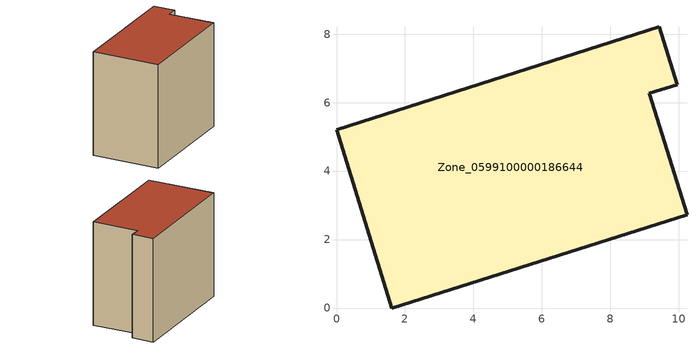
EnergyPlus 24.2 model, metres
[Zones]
Zone_0599100000186644
 floor ground (C_G): 1.62,0 0,5.21 9.43,8.21 9.95,6.52 9.14,6.27 10.24,2.72 z0
 wall outside (C_F): 9.95,6.52 9.43,8.21 0,5.21 1.62,0 10.24,2.72 9.14,6.27 9.95,6.52 z0:8.33
 roof outside (C_R): 10.24,2.72 9.14,6.27 9.95,6.52 9.43,8.21 0,5.21 1.62,0 z8.33
[BUILDING]
Pand.0599100000186644: North Axis=0; Terrain=City; Loads Convergence Tolerance Value=0.04; Temperature Convergence Tolerance Value=0.4; Solar Distribution=FullExterior; Maximum Number of Warmup Days=25; Minimum Number of Warmup Days=1
[Site:Location]
Rotterdam.The.Hague.AP_ZH_NLD Design_Conditions: Latitude=51.96; Longitude=4.45; Time Zone=1; Elevation=-4.5
[SITE:GROUNDTEMPERATURE:BUILDINGSURFACE]
18, 18, 18, 18, 18, 18, 18, 18, 18, 18, 18, 18
[MATERIAL] Thermal Absorptance=0.9; Solar Absorptance=0.7; Visible Absorptance=0.7
Name | Roughness | Thickness | Conductivity | Density | Specific Heat
G.TI.1975-1991 | MediumSmooth | 0.15 | 0.288461 | 540 | 1210
F.TI.1975-1991 | Rough | 0.3 | 0.230769 | 1920 | 840
R.TI.1975-1991 | MediumRough | 0.2 | 0.153846 | 1500 | 1000
[CONSTRUCTION]
C_G: G.TI.1975-1991
C_F: F.TI.1975-1991
C_R: R.TI.1975-1991
[ZONE]
Zone_0599100000186644: Type=1; Multiplier=1; Ceiling Height=Autocalculate; Volume=Autocalculate; Floor Area=autocalculate; Part of Total Floor Area=Yes
[ZONEINFILTRATION:DESIGNFLOWRATE]
Infil_Zone_0599100000186644: Zone or ZoneList or Space or SpaceList=Zone_0599100000186644; Schedule=AlwaysOn; Design Flow Rate Calculation Method=Flow/Area; Flow Rate per Floor Area=0.003; Constant Term Coefficient=1; Temperature Term Coefficient=0; Velocity Term Coefficient=0; Velocity Squared Term Coefficient=0
[HVACTEMPLATE:ZONE:IDEALLOADSAIRSYSTEM]
Zone_0599100000186644: Maximum Heating Supply Air Temperature=50; Minimum Cooling Supply Air Temperature=13; Maximum Heating Supply Air Humidity Ratio=0.0156; Minimum Cooling Supply Air Humidity Ratio=0.0077; Heating Limit=NoLimit; Cooling Limit=NoLimit; Dehumidification Control Type=ConstantSensibleHeatRatio; Cooling Sensible Heat Ratio=0.7; Dehumidification Setpoint=60; Humidification Control Type=None; Humidification Setpoint=30; Outdoor Air Method=None; Outdoor Air Flow Rate per Person=0.00944; Outdoor Air Flow Rate per Zone Floor Area=0; Outdoor Air Flow Rate per Zone=0; Demand Controlled Ventilation Type=None; Outdoor Air Economizer Type=NoEconomizer; Heat Recovery Type=None; Sensible Heat Recovery Effectiveness=0.7; Latent Heat Recovery Effectiveness=0.65
[ZONECONTROL:THERMOSTAT]
ThermostatControl_Zone_0599100000186644: Zone or ZoneList=Zone_0599100000186644; Control Type Schedule=DualSetpointControlType; Control 1=Thermostat_Zone_0599100000186644; Temperature Difference Between Cutout And Setpoint=0
[THERMOSTATSETPOINT:DUALSETPOINT]
Thermostat_Zone_0599100000186644: Heating Setpoint Temperature Schedule=HeatingSetpoint_Zone_0599100000186644; Cooling Setpoint Temperature Schedule=CoolingSetpoint_Zone_0599100000186644
[SCHEDULE:COMPACT]
HeatingSetpoint_Zone_0599100000186644: Through: 12/31, For: AllDays, Until: 24:00, 21
CoolingSetpoint_Zone_0599100000186644: Through: 12/31, For: AllDays, Until: 24:00, 24
DualSetpointControlType: Through: 12/31, For: AllDays, Until: 24:00, 4
AlwaysOn: Through: 12/31, For: AllDays, Until: 24:00, 1
